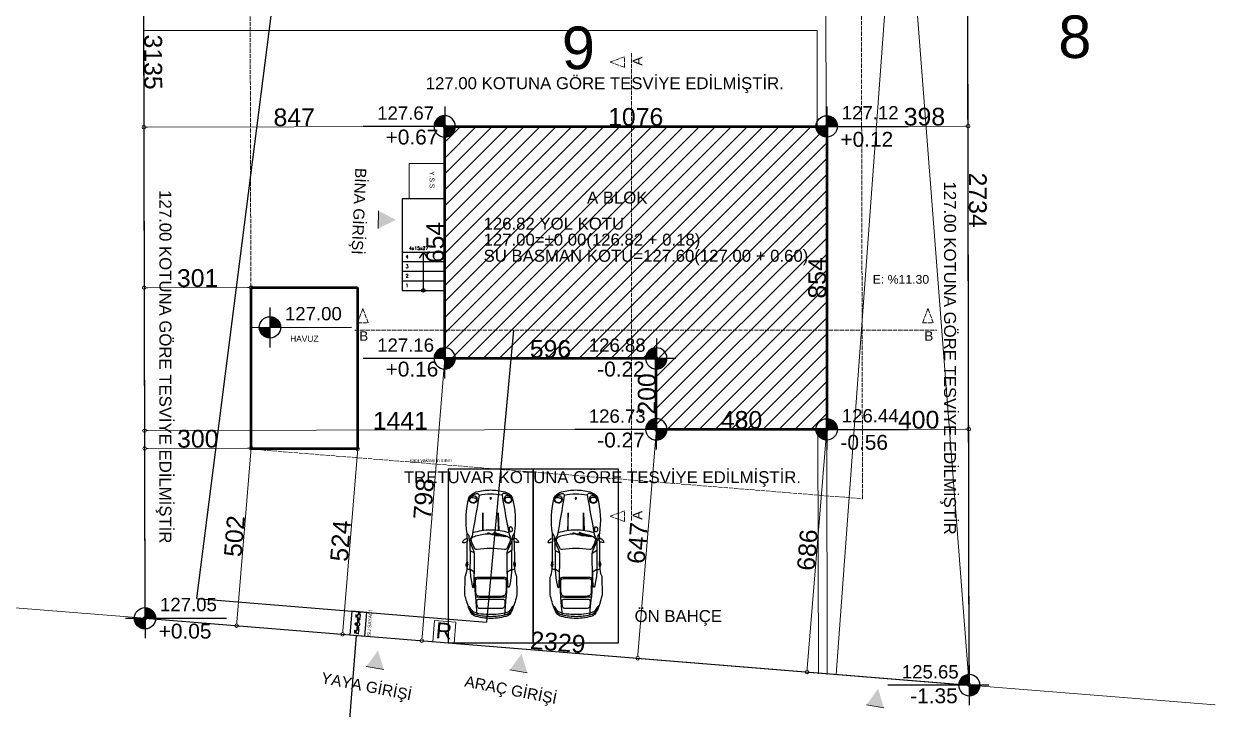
# Model space of a CAD drawing. Header units: millimetres. Extents: x 14753 to 45183, y 5640 to 19518.
# Drawn here: x 16480 to 17319, y 11125 to 11608 of the extents above; entities that cross this region are included whole.
import ezdxf

# ---------------------------------------------------------------- set-up
doc = ezdxf.new("R2010")
doc.units = ezdxf.units.MM
doc.linetypes.add('ACAD_ISO02W100', pattern=[15, 12, -3])
for name, color, linetype in [('A_50_DİM', 2, 'Continuous'), ('A_TXT_25_F', 160, 'Continuous'), ('Dış Ölçü', 3, 'Continuous'), ('KADAS', 1, 'Continuous'), ('merdivenn', 20, 'Continuous'), ('Standart', 7, 'Continuous'), ('tefriş', 140, 'Continuous'), ('YAzı', 7, 'Continuous')]:
    doc.layers.add(name, color=color, linetype=linetype)
for name, color, linetype, lineweight in [('DETAY', 171, 'Continuous', 0), ('Duvar', 1, 'Continuous', 50), ('İMARSINIRI', 7, 'Continuous', 0), ('k duvar', 255, 'Continuous', 50), ('k ic olcu', 254, 'Continuous', 18), ('k kot', 31, 'Continuous', 20), ('k merdiven', 41, 'Continuous', 25), ('k tarama', 252, 'Continuous', 9), ('k yazi', 253, 'Continuous', 15), ('kesiklii çizgi', 244, 'ACAD_ISO02W100', 5), ('NKOT', 1, 'Continuous', 0), ('PARSEL_NO', 1, 'Continuous', 0), ('PARSELNOKTA', 30, 'Continuous', 0), ('SEMBOL', 1, 'Continuous', 0), ('TEF.', 252, 'Continuous', 9), ('YAZI_PARSEL_NO', 13, 'Continuous', 0)]:
    doc.layers.add(name, color=color, linetype=linetype, lineweight=lineweight)
doc.styles.add('OLCU', font='romans.shx')
doc.styles.get("Standard").update_dxf_attribs({"font": 'arial.ttf'})
doc.styles.add('TXT', font='arial.ttf')
doc.dimstyles.new('Copy of VAZİYET', dxfattribs={"dimtxt": 50, "dimasz": 10, "dimexe": 1.25, "dimexo": 0.625, "dimgap": 1, "dimtad": 1, "dimdec": 0, "dimtxsty": 'TXT', "dimblk": 'DOTBLANK', "dimcen": 10, "dimadec": 0, "dimazin": 0, "dimtfac": 1, "dimtdec": 0, "dimtmove": 0, "dimatfit": 3, "dimldrblk": 'DOTBLANK', "dimfxl": 1, "dimarcsym": 0})

# ---------------------------------------------------------------- blocks, each defined once
blk = doc.blocks.new('KESİT')
at = {"layer": 'kesiklii çizgi', "color": 3}
for p, q in [((381040, 4552600), (381000, 4552585)), ((381060, 4552610), (381060, 4551290)), ((381000, 4552585), (381040, 4552570)), ((380303.5, 4551890), (380288.5, 4551850)), ((380318.5, 4551850), (380303.5, 4551890)), ((381895, 4551890), (381880, 4551850)), ((381910, 4551850), (381895, 4551890)), ((380281.1, 4551829.5), (381920, 4551829.5)), ((381040, 4551320), (381000, 4551305)), ((381000, 4551305), (381040, 4551290))]:
    blk.add_line(p, q, dxfattribs=at)
for points in [[(381040, 4552570), (381040, 4552600)], [(380288.5, 4551850), (380318.5, 4551850)], [(381880, 4551850), (381910, 4551850)], [(381040, 4551290), (381040, 4551320)]]:
    blk.add_lwpolyline(points, dxfattribs=at)
for p in [(381090.5, 4552575), (381090.5, 4551295)]:
    blk.add_text('A', height=27, rotation=90, dxfattribs=at).set_placement(p)
for p in [(380293.5, 4551799.5), (381885, 4551799.5)]:
    blk.add_text('B', height=27, dxfattribs=at).set_placement(p)
blk = doc.blocks.new('GHFJ')
at = {"layer": 'KADAS', "ltscale": 50}
h = blk.add_hatch(color=6, dxfattribs=at)
h.dxf.hatch_style = 1
h.paths.add_polyline_path([(253583.5, 29982), (253613.5, 29982, 0.414936), (253583.5, 30012.1)])
h = blk.add_hatch(color=6, dxfattribs=at)
h.dxf.hatch_style = 1
h.paths.add_polyline_path([(253553.5, 29982.1, 0.414001), (253583.5, 29952.1), (253583.5, 29982)])
at = {"layer": 'KADAS', "color": 6, "ltscale": 50}
for p, q in [((253583.5, 30038.4), (253583.5, 29925.8)), ((253528.5, 29982.1), (253813, 29981.8))]:
    blk.add_line(p, q, dxfattribs=at)
blk.add_circle((253583.5, 29982.1), 30, dxfattribs=at)
blk = doc.blocks.new('_DOTBLANK')
at = {"color": 0, "linetype": 'ByBlock'}
blk.add_line((-0.5, 0), (-1, 0), dxfattribs=at)
blk.add_circle((0, 0), 0.5, dxfattribs=at)
blk = doc.blocks.new('*D786')
at = {"layer": 'Defpoints', "color": 0, "transparency": 16777216}
for p in [(5666.5, 15043.2), (5673.8, 11908.2), (5673.8, 11908.2)]:
    blk.add_point(p, dxfattribs=at)
at = {"layer": 'k ic olcu', "color": 0, "lineweight": -2, "transparency": 16777216}
for p, q in [((5665.8, 15043.2), (5665.2, 15043.2)), ((5666.5, 15033.2), (5673.8, 11918.2)), ((5673.2, 11908.2), (5672.5, 11908.2))]:
    blk.add_line(p, q, dxfattribs=at)
at = {"layer": 'k ic olcu', "color": 0, "lineweight": -2, "transparency": 16777216, "xscale": 10, "yscale": 10, "zscale": 10}
for p, rotation in [((5666.5, 15043.2), 90.13376459723236), ((5673.8, 11908.2), 270.1337645972324)]:
    blk.add_blockref('_DOTBLANK', p, dxfattribs=dict(at, rotation=rotation))
at = {"layer": 'k ic olcu', "color": 0, "transparency": 16777216, "insert": (5696.7, 13475.8), "char_height": 50, "attachment_point": 5, "rotation": 270.1338, "style": 'TXT'}
blk.add_mtext('3135', dxfattribs=at)
blk = doc.blocks.new('*D787')
at = {"layer": 'Defpoints', "color": 0, "transparency": 16777216}
for p in [(7989.6, 14453.5), (7995.4, 11719.6), (7995.4, 11719.6)]:
    blk.add_point(p, dxfattribs=at)
at = {"layer": 'k ic olcu', "color": 0, "lineweight": -2, "transparency": 16777216}
for p, q in [((7989.6, 14443.5), (7995.4, 11729.6)), ((7990.2, 14453.5), (7990.9, 14453.5)), ((7996, 11719.6), (7996.7, 11719.6))]:
    blk.add_line(p, q, dxfattribs=at)
at = {"layer": 'k ic olcu', "color": 0, "lineweight": -2, "transparency": 16777216, "xscale": 10, "yscale": 10, "zscale": 10}
for p, rotation in [((7989.6, 14453.5), 90.12163422058865), ((7995.4, 11719.6), 270.1216342205886)]:
    blk.add_blockref('_DOTBLANK', p, dxfattribs=dict(at, rotation=rotation))
at = {"layer": 'k ic olcu', "color": 0, "transparency": 16777216, "insert": (8019.1, 13086.6), "char_height": 50, "attachment_point": 5, "rotation": 270.1216, "style": 'TXT'}
blk.add_mtext('2734', dxfattribs=at)
blk = doc.blocks.new('*D789')
at = {"layer": 'Defpoints', "color": 0, "transparency": 16777216}
for p in [(5673.8, 11908.2), (5673.8, 11908.2), (7995.4, 11719.6)]:
    blk.add_point(p, dxfattribs=at)
at = {"layer": 'k ic olcu', "color": 0, "lineweight": -2, "transparency": 16777216}
for p, q in [((5673.8, 11908.8), (5673.9, 11909.4)), ((7985.4, 11720.4), (5683.8, 11907.4)), ((7995.5, 11720.2), (7995.5, 11720.8))]:
    blk.add_line(p, q, dxfattribs=at)
at = {"layer": 'k ic olcu', "color": 0, "lineweight": -2, "transparency": 16777216, "xscale": 10, "yscale": 10, "zscale": 10}
for p, rotation in [((5673.8, 11908.2), 175.3560033743038), ((7995.4, 11719.6), 355.3560033743038)]:
    blk.add_blockref('_DOTBLANK', p, dxfattribs=dict(at, rotation=rotation))
at = {"layer": 'k ic olcu', "color": 0, "transparency": 16777216, "insert": (6836.7, 11840.4), "char_height": 50, "attachment_point": 5, "rotation": 355.356, "style": 'TXT'}
blk.add_mtext('2329', dxfattribs=at)
blk = doc.blocks.new('*D757')
at = {"layer": 'Defpoints', "color": 0, "transparency": 16777216}
for p in [(6517.9, 13294.4), (6517.9, 12640.4), (6517.9, 12640.4)]:
    blk.add_point(p, dxfattribs=at)
at = {"layer": 'k ic olcu', "color": 0, "lineweight": -2, "transparency": 16777216}
for p, q in [((6518.5, 13294.4), (6519.1, 13294.4)), ((6517.9, 13284.4), (6517.9, 12650.4)), ((6518.5, 12640.4), (6519.1, 12640.4))]:
    blk.add_line(p, q, dxfattribs=at)
at = {"layer": 'k ic olcu', "color": 0, "lineweight": -2, "transparency": 16777216, "xscale": 10, "yscale": 10, "zscale": 10}
for p, rotation in [((6517.9, 13294.4), 90), ((6517.9, 12640.4), 270)]:
    blk.add_blockref('_DOTBLANK', p, dxfattribs=dict(at, rotation=rotation))
at = {"layer": 'k ic olcu', "color": 0, "transparency": 16777216, "insert": (6491.3, 12967.4), "char_height": 50, "attachment_point": 5, "rotation": 90, "style": 'TXT'}
blk.add_mtext('654', dxfattribs=at)
blk = doc.blocks.new('*D758')
at = {"layer": 'Defpoints', "color": 0, "transparency": 16777216}
for p in [(6517.9, 13294.4), (7593.9, 13294.4), (7593.9, 13294.4)]:
    blk.add_point(p, dxfattribs=at)
at = {"layer": 'k ic olcu', "color": 0, "lineweight": -2, "transparency": 16777216}
for p, q in [((6517.9, 13295), (6517.9, 13295.6)), ((6527.9, 13294.4), (7583.9, 13294.4)), ((7593.9, 13295), (7593.9, 13295.6))]:
    blk.add_line(p, q, dxfattribs=at)
at = {"layer": 'k ic olcu', "color": 0, "lineweight": -2, "transparency": 16777216, "xscale": 10, "yscale": 10, "zscale": 10, "rotation": 180}
blk.add_blockref('_DOTBLANK', (6517.9, 13294.4), dxfattribs=at)
at = {"layer": 'k ic olcu', "color": 0, "lineweight": -2, "transparency": 16777216, "xscale": 10, "yscale": 10, "zscale": 10}
blk.add_blockref('_DOTBLANK', (7593.9, 13294.4), dxfattribs=at)
at = {"layer": 'k ic olcu', "color": 0, "transparency": 16777216, "insert": (7055.9, 13320.9), "char_height": 50, "attachment_point": 5, "style": 'TXT'}
blk.add_mtext('1076', dxfattribs=at)
blk = doc.blocks.new('*D759')
at = {"layer": 'Defpoints', "color": 0, "transparency": 16777216}
for p in [(7593.9, 13294.4), (7593.9, 12440.4), (7593.9, 12440.4)]:
    blk.add_point(p, dxfattribs=at)
at = {"layer": 'k ic olcu', "color": 0, "lineweight": -2, "transparency": 16777216}
for p, q in [((7594.5, 13294.4), (7595.1, 13294.4)), ((7593.9, 13284.4), (7593.9, 12450.4)), ((7594.5, 12440.4), (7595.1, 12440.4))]:
    blk.add_line(p, q, dxfattribs=at)
at = {"layer": 'k ic olcu', "color": 0, "lineweight": -2, "transparency": 16777216, "xscale": 10, "yscale": 10, "zscale": 10}
for p, rotation in [((7593.9, 13294.4), 90), ((7593.9, 12440.4), 270)]:
    blk.add_blockref('_DOTBLANK', p, dxfattribs=dict(at, rotation=rotation))
at = {"layer": 'k ic olcu', "color": 0, "transparency": 16777216, "insert": (7567.3, 12867.4), "char_height": 50, "attachment_point": 5, "rotation": 90, "style": 'TXT'}
blk.add_mtext('854', dxfattribs=at)
blk = doc.blocks.new('*D760')
at = {"layer": 'Defpoints', "color": 0, "transparency": 16777216}
for p in [(7113.9, 12440.4), (7113.9, 12440.4), (7593.9, 12440.4)]:
    blk.add_point(p, dxfattribs=at)
at = {"layer": 'k ic olcu', "color": 0, "lineweight": -2, "transparency": 16777216}
for p, q in [((7113.9, 12441), (7113.9, 12441.6)), ((7583.9, 12440.4), (7123.9, 12440.4)), ((7593.9, 12441), (7593.9, 12441.6))]:
    blk.add_line(p, q, dxfattribs=at)
at = {"layer": 'k ic olcu', "color": 0, "lineweight": -2, "transparency": 16777216, "xscale": 10, "yscale": 10, "zscale": 10, "rotation": 180}
blk.add_blockref('_DOTBLANK', (7113.9, 12440.4), dxfattribs=at)
at = {"layer": 'k ic olcu', "color": 0, "lineweight": -2, "transparency": 16777216, "xscale": 10, "yscale": 10, "zscale": 10}
blk.add_blockref('_DOTBLANK', (7593.9, 12440.4), dxfattribs=at)
at = {"layer": 'k ic olcu', "color": 0, "transparency": 16777216, "insert": (7353.9, 12466.9), "char_height": 50, "attachment_point": 5, "style": 'TXT'}
blk.add_mtext('480', dxfattribs=at)
blk = doc.blocks.new('*D761')
at = {"layer": 'Defpoints', "color": 0, "transparency": 16777216}
for p in [(7113.9, 12640.4), (7113.9, 12440.4), (7113.9, 12440.4)]:
    blk.add_point(p, dxfattribs=at)
at = {"layer": 'k ic olcu', "color": 0, "lineweight": -2, "transparency": 16777216}
for p, q in [((7113.9, 12630.4), (7113.9, 12450.4)), ((7114.5, 12640.4), (7115.1, 12640.4)), ((7114.5, 12440.4), (7115.1, 12440.4))]:
    blk.add_line(p, q, dxfattribs=at)
at = {"layer": 'k ic olcu', "color": 0, "lineweight": -2, "transparency": 16777216, "xscale": 10, "yscale": 10, "zscale": 10}
for p, rotation in [((7113.9, 12640.4), 90), ((7113.9, 12440.4), 270)]:
    blk.add_blockref('_DOTBLANK', p, dxfattribs=dict(at, rotation=rotation))
at = {"layer": 'k ic olcu', "color": 0, "transparency": 16777216, "insert": (7087.3, 12540.4), "char_height": 50, "attachment_point": 5, "rotation": 90, "style": 'TXT'}
blk.add_mtext('200', dxfattribs=at)
blk = doc.blocks.new('*D762')
at = {"layer": 'Defpoints', "color": 0, "transparency": 16777216}
for p in [(6517.9, 12640.4), (6517.9, 12640.4), (7113.9, 12640.4)]:
    blk.add_point(p, dxfattribs=at)
at = {"layer": 'k ic olcu', "color": 0, "lineweight": -2, "transparency": 16777216}
for p, q in [((6517.9, 12641), (6517.9, 12641.6)), ((7103.9, 12640.4), (6527.9, 12640.4)), ((7113.9, 12641), (7113.9, 12641.6))]:
    blk.add_line(p, q, dxfattribs=at)
at = {"layer": 'k ic olcu', "color": 0, "lineweight": -2, "transparency": 16777216, "xscale": 10, "yscale": 10, "zscale": 10, "rotation": 180}
blk.add_blockref('_DOTBLANK', (6517.9, 12640.4), dxfattribs=at)
at = {"layer": 'k ic olcu', "color": 0, "lineweight": -2, "transparency": 16777216, "xscale": 10, "yscale": 10, "zscale": 10}
blk.add_blockref('_DOTBLANK', (7113.9, 12640.4), dxfattribs=at)
at = {"layer": 'k ic olcu', "color": 0, "transparency": 16777216, "insert": (6815.9, 12666.9), "char_height": 50, "attachment_point": 5, "style": 'TXT'}
blk.add_mtext('596', dxfattribs=at)
blk = doc.blocks.new('*D774')
at = {"layer": 'Defpoints', "color": 0, "transparency": 16777216}
for p in [(5670.6, 13292.4), (5670.6, 13292.4), (6517.9, 13294.4)]:
    blk.add_point(p, dxfattribs=at)
at = {"layer": 'k ic olcu', "color": 0, "lineweight": -2, "transparency": 16777216}
for p, q in [((5670.6, 13293), (5670.6, 13293.6)), ((6507.9, 13294.3), (5680.6, 13292.4)), ((6517.9, 13295), (6517.9, 13295.6))]:
    blk.add_line(p, q, dxfattribs=at)
at = {"layer": 'k ic olcu', "color": 0, "lineweight": -2, "transparency": 16777216, "xscale": 10, "yscale": 10, "zscale": 10}
for p, rotation in [((5670.6, 13292.4), 180.1337645970631), ((6517.9, 13294.4), 0.1337645970631751)]:
    blk.add_blockref('_DOTBLANK', p, dxfattribs=dict(at, rotation=rotation))
at = {"layer": 'k ic olcu', "color": 0, "transparency": 16777216, "insert": (6094.1, 13319.9), "char_height": 50, "attachment_point": 5, "rotation": 0.1338, "style": 'TXT'}
blk.add_mtext('847', dxfattribs=at)
blk = doc.blocks.new('*D790')
at = {"layer": 'Defpoints', "color": 0, "transparency": 16777216}
for p in [(7593.9, 12440.4), (7993.9, 12441.2), (7993.9, 12441.2)]:
    blk.add_point(p, dxfattribs=at)
at = {"layer": 'k ic olcu', "color": 0, "lineweight": -2, "transparency": 16777216}
for p, q in [((7593.9, 12441), (7593.9, 12441.6)), ((7603.9, 12440.4), (7983.9, 12441.2)), ((7993.9, 12441.8), (7993.9, 12442.5))]:
    blk.add_line(p, q, dxfattribs=at)
at = {"layer": 'k ic olcu', "color": 0, "lineweight": -2, "transparency": 16777216, "xscale": 10, "yscale": 10, "zscale": 10}
for p, rotation in [((7593.9, 12440.4), 180.1216342205688), ((7993.9, 12441.2), 0.1216342205687478)]:
    blk.add_blockref('_DOTBLANK', p, dxfattribs=dict(at, rotation=rotation))
at = {"layer": 'k ic olcu', "color": 0, "transparency": 16777216, "insert": (7852.7, 12467.4), "char_height": 50, "attachment_point": 5, "rotation": 0.1216, "style": 'TXT'}
blk.add_mtext('400', dxfattribs=at)
blk = doc.blocks.new('*D775')
at = {"layer": 'Defpoints', "color": 0, "transparency": 16777216}
for p in [(5672.6, 12437), (5672.6, 12437), (7113.9, 12440.4)]:
    blk.add_point(p, dxfattribs=at)
at = {"layer": 'k ic olcu', "color": 0, "lineweight": -2, "transparency": 16777216}
for p, q in [((5672.5, 12437.6), (5672.5, 12438.3)), ((7103.9, 12440.3), (5682.6, 12437)), ((7113.9, 12441), (7113.9, 12441.6))]:
    blk.add_line(p, q, dxfattribs=at)
at = {"layer": 'k ic olcu', "color": 0, "lineweight": -2, "transparency": 16777216, "xscale": 10, "yscale": 10, "zscale": 10}
for p, rotation in [((5672.6, 12437), 180.1337646256466), ((7113.9, 12440.4), 0.1337646256466307)]:
    blk.add_blockref('_DOTBLANK', p, dxfattribs=dict(at, rotation=rotation))
at = {"layer": 'k ic olcu', "color": 0, "transparency": 16777216, "insert": (6393.1, 12464.8), "char_height": 50, "attachment_point": 5, "rotation": 0.1338, "style": 'TXT'}
blk.add_mtext('1441', dxfattribs=at)
blk = doc.blocks.new('*D776')
at = {"layer": 'Defpoints', "color": 0, "transparency": 16777216}
for p in [(7593.9, 13294.4), (7992.1, 13295.2), (7992.1, 13295.2)]:
    blk.add_point(p, dxfattribs=at)
at = {"layer": 'k ic olcu', "color": 0, "lineweight": -2, "transparency": 16777216}
for p, q in [((7593.9, 13293.7), (7593.9, 13293.1)), ((7603.9, 13294.4), (7982.1, 13295.2)), ((7992.1, 13294.6), (7992.1, 13294))]:
    blk.add_line(p, q, dxfattribs=at)
at = {"layer": 'k ic olcu', "color": 0, "lineweight": -2, "transparency": 16777216, "xscale": 10, "yscale": 10, "zscale": 10}
for p, rotation in [((7593.9, 13294.4), 180.1216342206758), ((7992.1, 13295.2), 0.1216342206758562)]:
    blk.add_blockref('_DOTBLANK', p, dxfattribs=dict(at, rotation=rotation))
at = {"layer": 'k ic olcu', "color": 0, "transparency": 16777216, "insert": (7869.1, 13321.5), "char_height": 50, "attachment_point": 5, "rotation": 0.1216, "style": 'TXT'}
blk.add_mtext('398', dxfattribs=at)
blk = doc.blocks.new('*D777')
at = {"layer": 'Defpoints', "color": 0, "transparency": 16777216}
for p in [(7593.9, 12440.3), (7538.4, 11756.7), (7538.4, 11756.7)]:
    blk.add_point(p, dxfattribs=at)
at = {"layer": 'k ic olcu', "color": 0, "lineweight": -2, "transparency": 16777216}
for p, q in [((7593.1, 12430.4), (7539.2, 11766.7)), ((7593.3, 12440.4), (7592.6, 12440.4)), ((7537.7, 11756.8), (7537.1, 11756.8))]:
    blk.add_line(p, q, dxfattribs=at)
at = {"layer": 'k ic olcu', "color": 0, "lineweight": -2, "transparency": 16777216, "xscale": 10, "yscale": 10, "zscale": 10}
for p, rotation in [((7593.9, 12440.3), 85.35600337430631), ((7538.4, 11756.7), 265.3560033743063)]:
    blk.add_blockref('_DOTBLANK', p, dxfattribs=dict(at, rotation=rotation))
at = {"layer": 'k ic olcu', "color": 0, "transparency": 16777216, "insert": (7539.7, 12100.7), "char_height": 50, "attachment_point": 5, "rotation": 85.356, "style": 'TXT'}
blk.add_mtext('686', dxfattribs=at)
blk = doc.blocks.new('*D784')
at = {"layer": 'Defpoints', "color": 0, "transparency": 16777216}
for p in [(7113.9, 12440.3), (7061.5, 11795.5), (7061.5, 11795.5)]:
    blk.add_point(p, dxfattribs=at)
at = {"layer": 'k ic olcu', "color": 0, "lineweight": -2, "transparency": 16777216}
for p, q in [((7113.1, 12430.4), (7062.3, 11805.4)), ((7113.3, 12440.4), (7112.6, 12440.4)), ((7060.9, 11795.5), (7060.3, 11795.6))]:
    blk.add_line(p, q, dxfattribs=at)
at = {"layer": 'k ic olcu', "color": 0, "lineweight": -2, "transparency": 16777216, "xscale": 10, "yscale": 10, "zscale": 10}
for p, rotation in [((7113.9, 12440.3), 85.35600880691268), ((7061.5, 11795.5), 265.3560088069127)]:
    blk.add_blockref('_DOTBLANK', p, dxfattribs=dict(at, rotation=rotation))
at = {"layer": 'k ic olcu', "color": 0, "transparency": 16777216, "insert": (7061.2, 12120), "char_height": 50, "attachment_point": 5, "rotation": 85.356, "style": 'TXT'}
blk.add_mtext('647', dxfattribs=at)
blk = doc.blocks.new('*D778')
at = {"layer": 'Defpoints', "color": 0, "transparency": 16777216}
for p in [(6517.9, 12640.4), (6453.3, 11844.9), (6453.3, 11844.9)]:
    blk.add_point(p, dxfattribs=at)
at = {"layer": 'k ic olcu', "color": 0, "lineweight": -2, "transparency": 16777216}
for p, q in [((6517.1, 12630.4), (6454.1, 11854.8)), ((6517.2, 12640.4), (6516.6, 12640.5)), ((6452.6, 11844.9), (6452, 11845))]:
    blk.add_line(p, q, dxfattribs=at)
at = {"layer": 'k ic olcu', "color": 0, "lineweight": -2, "transparency": 16777216, "xscale": 10, "yscale": 10, "zscale": 10}
for p, rotation in [((6517.9, 12640.4), 85.35600337430493), ((6453.3, 11844.9), 265.3560033743049)]:
    blk.add_blockref('_DOTBLANK', p, dxfattribs=dict(at, rotation=rotation))
at = {"layer": 'k ic olcu', "color": 0, "transparency": 16777216, "insert": (6459.1, 12244.8), "char_height": 50, "attachment_point": 5, "rotation": 85.356, "style": 'TXT'}
blk.add_mtext('798', dxfattribs=at)
blk = doc.blocks.new('*D785')
at = {"layer": 'Defpoints', "color": 0, "transparency": 16777216}
for p in [(5972.7, 12387.6), (5932, 11887.2), (5932, 11887.2)]:
    blk.add_point(p, dxfattribs=at)
at = {"layer": 'k ic olcu', "color": 0, "lineweight": -2, "transparency": 16777216}
for p, q in [((5972, 12387.6), (5971.4, 12387.7)), ((5971.9, 12377.6), (5932.8, 11897.2)), ((5931.4, 11887.3), (5930.8, 11887.3))]:
    blk.add_line(p, q, dxfattribs=at)
at = {"layer": 'k ic olcu', "color": 0, "lineweight": -2, "transparency": 16777216, "xscale": 10, "yscale": 10, "zscale": 10}
for p, rotation in [((5972.7, 12387.6), 85.35600880690548), ((5932, 11887.2), 265.3560088069055)]:
    blk.add_blockref('_DOTBLANK', p, dxfattribs=dict(at, rotation=rotation))
at = {"layer": 'k ic olcu', "color": 0, "transparency": 16777216, "insert": (5925.9, 12139.5), "char_height": 50, "attachment_point": 5, "rotation": 85.356, "style": 'TXT'}
blk.add_mtext('502', dxfattribs=at)
blk = doc.blocks.new('*D779')
at = {"layer": 'Defpoints', "color": 0, "transparency": 16777216}
for p in [(5672.7, 12386.9), (5672.7, 12386.9), (5972.7, 12387.6)]:
    blk.add_point(p, dxfattribs=at)
at = {"layer": 'k ic olcu', "color": 0, "lineweight": -2, "transparency": 16777216}
for p, q in [((5672.7, 12386.2), (5672.7, 12385.6)), ((5962.7, 12387.5), (5682.7, 12386.9)), ((5972.7, 12386.9), (5972.7, 12386.3))]:
    blk.add_line(p, q, dxfattribs=at)
at = {"layer": 'k ic olcu', "color": 0, "lineweight": -2, "transparency": 16777216, "xscale": 10, "yscale": 10, "zscale": 10}
for p, rotation in [((5672.7, 12386.9), 180.1337645972687), ((5972.7, 12387.6), 0.1337645972686108)]:
    blk.add_blockref('_DOTBLANK', p, dxfattribs=dict(at, rotation=rotation))
at = {"layer": 'k ic olcu', "color": 0, "transparency": 16777216, "insert": (5822.6, 12413.8), "char_height": 50, "attachment_point": 5, "rotation": 0.1338, "style": 'TXT'}
blk.add_mtext('300', dxfattribs=at)
blk = doc.blocks.new('*D781')
at = {"layer": 'Defpoints', "color": 0, "transparency": 16777216}
for p in [(6272.7, 12385.5), (6230.2, 11863), (6230.2, 11863)]:
    blk.add_point(p, dxfattribs=at)
at = {"layer": 'k ic olcu', "color": 0, "lineweight": -2, "transparency": 16777216}
for p, q in [((6272.1, 12385.6), (6271.4, 12385.6)), ((6271.9, 12375.6), (6231, 11873)), ((6229.6, 11863), (6229, 11863.1))]:
    blk.add_line(p, q, dxfattribs=at)
at = {"layer": 'k ic olcu', "color": 0, "lineweight": -2, "transparency": 16777216, "xscale": 10, "yscale": 10, "zscale": 10}
for p, rotation in [((6272.7, 12385.5), 85.3560088068894), ((6230.2, 11863), 265.3560088068895)]:
    blk.add_blockref('_DOTBLANK', p, dxfattribs=dict(at, rotation=rotation))
at = {"layer": 'k ic olcu', "color": 0, "transparency": 16777216, "insert": (6225, 12126.4), "char_height": 50, "attachment_point": 5, "rotation": 85.356, "style": 'TXT'}
blk.add_mtext('524', dxfattribs=at)
blk = doc.blocks.new('VAZAR')
at = {"layer": 'tefriş'}
for points in [[(0, -151.5, 0.073985), (61.5, -142, 0.153936), (79.3, -117.2, 0.035069), (95.5, -63.7), (94.5, -0.2, 0.080758), (93, 5.6, -0.111291), (86.9, 37.3, 0.222022), (89.8, 42.4, 0.155977), (86.4, 57.3), (86.4, 130.2, 0.115278), (99.5, 126.2, 0.541385), (102.1, 129.6, 0.273922), (86.4, 142.6, -0.044974), (85.9, 160, 0.105774), (79.2, 291.9, 0.212201), (52.4, 312.8, 0.055723), (0, 320, 0.055723), (-52.4, 312.8, 0.212201), (-79.2, 291.9, 0.105774), (-85.9, 160, -0.044974), (-86.4, 142.6, 0.273922), (-102.1, 129.6, 0.541385), (-99.5, 126.2, 0.115278), (-86.4, 130.2), (-86.4, 57.3, 0.155977), (-89.8, 42.4, 0.222022), (-86.9, 37.3, -0.111291), (-93, 5.6, 0.080758), (-94.5, -0.2), (-95.5, -63.7, 0.035069), (-79.3, -117.2, 0.153936), (-61.5, -142, 0.073985)], [(-55.7, 274.2, -0.318262), (-74.3, 275, -0.336631), (-78, 288.9, -0.107863), (-69, 296.6, -0.176217), (-57.7, 298.2, -0.204198), (-52.5, 294.7, -0.234058), (-51, 280, -0.162353)], [(-54.9, 277.2, -0.163341), (-64.1, 273.4, -0.213722), (-73.4, 276.8, -0.243766), (-76.6, 286.4, -0.291481), (-72.1, 291.4, -0.158425), (-57.1, 290.8, -0.556548)], [(55.7, 274.2, 0.318262), (74.3, 275, 0.336631), (78, 288.9, 0.107863), (69, 296.6, 0.176217), (57.7, 298.2, 0.204198), (52.5, 294.7, 0.234058), (51, 280, 0.162353)], [(54.9, 277.2, 0.163341), (64.1, 273.4, 0.213722), (73.4, 276.8, 0.243766), (76.6, 286.4, 0.291481), (72.1, 291.4, 0.158425), (57.1, 290.8, 0.556548)], [(-74.3, 165.6, 0.383263), (-71.2, 166.7, 0.054412), (-69.2, 173.4, 0.109062), (-69.4, 181.1, 0.400423), (-74.8, 184.6, 0.320332), (-79.1, 178.3, 0.05979), (-78.7, 170.1, 0.197788)], [(-12.3, 161.8, -0.043566), (-57.8, 149.2, -0.084927), (-50.5, 152.3, 0.037508), (-13.7, 163.6, -1.353737)], [(-53.4, 149.1, 0.066931), (9.5, 159.3, 1.115799), (8.2, 162.3, -0.036962), (-34.3, 152.8, 0.02456)], [(0, 0), (-50.2, 0, 0.388823), (-56, -4.7), (-55.6, -52, 0.078172), (-53.2, -63.7, 0.196108), (-49.2, -68, 0.096829), (-30.4, -71.1), (0, -71.1), (30.4, -71.1, 0.096829), (49.2, -68, 0.196108), (53.2, -63.7, 0.078172), (55.6, -52), (56, -4.7, 0.388823), (50.2, 0)], [(0, -81), (-45.6, -81, 0.407574), (-51.4, -87.6), (-51.3, -96.4, 0.03281), (-49.7, -107, 0.311096), (-40.7, -115.4), (0, -115.4), (40.7, -115.4, 0.311096), (49.7, -107, 0.03281), (51.3, -96.4), (51.4, -87.6, 0.407574), (45.6, -81)]]:
    blk.add_lwpolyline(points, format="xyb", close=True, dxfattribs=at)
for points in [[(-79.2, 291.9, -0.101535), (-51.2, 307.1, -0.52292), (-42.3, 300.1, -0.007101), (-68.6, 150.9, 0.204495), (-76.9, 131.4), (-76.1, 67.2), (-76.4, 28.4, 0.038718), (-70.4, -22.9, 0.010841), (-67.6, -35.6, 0.648), (-63.4, -36.4, 0.015753), (-60.9, 5.9, 0.014486), (-59.8, 87.7, 0.071916), (-62.9, 99.3), (-76.9, 131.4)], [(79.2, 291.9, 0.101535), (51.2, 307.1, 0.52292), (42.3, 300.1, 0.007101), (68.6, 150.9, -0.204495), (76.9, 131.4), (76.1, 67.2), (76.4, 28.4, -0.038718), (70.4, -22.9, -0.010841), (67.6, -35.6, -0.648), (63.4, -36.4, -0.015753), (60.9, 5.9, -0.014486), (59.8, 87.7, -0.071916), (62.9, 99.3), (76.9, 131.4)], [(-42.3, 300.1, -0.051873), (0, 304.9, -0.051873), (42.3, 300.1)], [(-85.9, 160, -0.242846), (-80.4, 148.9, 0.066443), (-78.6, 134.2, -0.284222), (-76.9, 131.4, -0.284222)], [(-33.9, 156.6, 0.031083), (-55.6, 151.6, 0.14503), (-70.8, 141.6, 0.190771), (-67.9, 124.8), (-59.7, 106.7, 0.400838), (-50.6, 101.6, -0.031829), (0, 105.1, -0.031829), (50.6, 101.6, 0.400838), (59.7, 106.7), (67.9, 124.8, 0.190771), (70.8, 141.6, 0.14503), (55.6, 151.6, 0.06672), (8.6, 159.1)], [(-66.4, 162.5, -0.070312), (0, 172.9, -0.070312), (66.4, 162.5)], [(-3, 159.1, 0.027717), (-22.8, 158.2, 0.14503)], [(85.9, 160, 0.242846), (80.4, 148.9, -0.066443), (78.6, 134.2, 0.284222), (76.9, 131.4, 0.284222)], [(-76.4, 28.4, -0.192613), (-87, 30.2, -0.192613)], [(-60.5, 19.4), (-59.6, -17.7), (-57.6, -48), (-55.9, -73.4, 0.016855), (0, -74.9, 0.016855), (55.9, -73.4), (57.6, -48), (59.6, -17.7), (60.5, 19.4)], [(76.4, 28.4, 0.192613), (87, 30.2, 0.192613)], [(-56, -10.7, -0.278411), (-47.9, -6.1), (0, -6.1), (47.9, -6.1, -0.278411), (56, -10.7)], [(-83.4, -106.1, -0.178742), (-75.7, -112.3, 0.128631), (-64.7, -127.1, 0.089194), (-36.7, -135.2, 0.036776), (0, -137.6, 0.036776), (36.7, -135.2, 0.089194), (64.7, -127.1, 0.128631), (75.7, -112.3, -0.178742), (83.4, -106.1)], [(79.3, -117.2, -0.211518), (50.4, -138.5, -0.047818), (0, -143.9, -0.047818), (-50.4, -138.5, -0.211518), (-79.3, -117.2, -0.211518)]]:
    blk.add_lwpolyline(points, format="xyb", dxfattribs=at)
for points in [[(-28.1, 170.8), (-28.1, 235.9), (-30.4, 170.5)], [(28.1, 170.8), (28.1, 235.9), (30.4, 170.5)], [(-59.8, 87.7), (-76.5, 98.5)], [(59.8, 87.7), (76.5, 98.5)], [(-60.9, 19), (-76.4, 29.5)], [(60.9, 19), (76.4, 29.5)], [(-50.4, -138.5), (-53.2, -106.9), (-55.9, -73.4)], [(50.4, -138.5), (53.2, -106.9), (55.9, -73.4)]]:
    blk.add_lwpolyline(points, dxfattribs=at)
blk.add_circle((-0.2, 289.5), 2.95, dxfattribs=at)
for centre, radius, start, end in [((-119.1, 136.4), 33.3, 349.298, 10.702), ((119.1, 136.4), 33.3, 169.298, 190.702), ((-80.6, 46.6), 6.88, 139.4755, 216.66), ((-148.5, 48.9), 62.7, 1.9386, 7.6657), ((-91.1, 47), 6.67, 318.0423, 38.0932), ((91.1, 47), 6.67, 141.9068, 221.9577), ((148.5, 48.9), 62.7, 172.3343, 178.0614), ((80.6, 46.6), 6.88, 323.34, 40.5245), ((-148.5, 48.9), 62.7, 349.3013, 354.1004), ((148.5, 48.9), 62.7, 185.8996, 190.6987)]:
    blk.add_arc(centre, radius, start, end, dxfattribs=at)
blk = doc.blocks.new('*D782')
at = {"layer": 'Defpoints', "color": 0, "transparency": 16777216}
for p in [(5671.6, 12839.8), (5671.6, 12839.8), (5972.7, 12840.6)]:
    blk.add_point(p, dxfattribs=at)
at = {"layer": 'k ic olcu', "color": 0, "lineweight": -2, "transparency": 16777216}
for p, q in [((5671.6, 12840.5), (5671.6, 12841.1)), ((5962.7, 12840.5), (5681.6, 12839.9)), ((5972.7, 12841.2), (5972.7, 12841.8))]:
    blk.add_line(p, q, dxfattribs=at)
at = {"layer": 'k ic olcu', "color": 0, "lineweight": -2, "transparency": 16777216, "xscale": 10, "yscale": 10, "zscale": 10}
for p, rotation in [((5671.6, 12839.8), 180.1337645971604), ((5972.7, 12840.6), 0.1337645971603774)]:
    blk.add_blockref('_DOTBLANK', p, dxfattribs=dict(at, rotation=rotation))
at = {"layer": 'k ic olcu', "color": 0, "transparency": 16777216, "insert": (5822.1, 12866.7), "char_height": 50, "attachment_point": 5, "rotation": 0.1338, "style": 'TXT'}
blk.add_mtext('301', dxfattribs=at)
blk = doc.blocks.new('İSKİ VAZİYET')
at = {"layer": 'k ic olcu'}
h = blk.add_hatch(color=0, dxfattribs=at)
h.dxf.hatch_style = 1
h.paths.add_polyline_path([(6380.8, 13030.9), (6331.2, 13056.7), (6330.4, 13006.7)])
h = blk.add_hatch(color=0, dxfattribs=at)
h.dxf.hatch_style = 1
h.paths.add_polyline_path([(6330, 11817.4), (6297.2, 11772.2), (6346.5, 11764)])
h = blk.add_hatch(color=0, dxfattribs=at)
h.dxf.hatch_style = 1
h.paths.add_polyline_path([(6734.2, 11807.7), (6701.3, 11762.5), (6750.6, 11754.3)])
h = blk.add_hatch(color=0, dxfattribs=at)
h.dxf.hatch_style = 1
h.paths.add_polyline_path([(7738.5, 11709.2), (7705.7, 11664), (7755, 11655.8)])
at = {"layer": 'k tarama', "transparency": 33554559}
h = blk.add_hatch(dxfattribs=at)
h.set_pattern_fill('ANSI31', color=256, scale=10)
h.set_pattern_definition([(45, (-353628.72, -4527825.396), (-22.4506403, 22.4506403), [])])
h.paths.add_polyline_path([(5969.2, 14743.9), (5969.2, 14073.9), (5969.2, 13889.9), (6449.2, 13889.9), (6449.2, 14089.9), (7045.2, 14089.9), (7045.2, 14743.9)])
h.paths.add_polyline_path([(7593.9, 13294.4), (7593.9, 12624.4), (7593.9, 12440.4), (7113.9, 12440.4), (7113.9, 12640.4), (6517.9, 12640.4), (6517.9, 13294.4)])
at = {"layer": 'A_50_DİM', "color": 1, "extrusion": (-5.72652e-07, 9.61382e-08, 1)}
for p, q in [((6275.3, 11926.5, 0), (6274.7, 11919.3, 0)), ((6278.7, 11925.1, 0), (6278.2, 11919, 0)), ((6278.8, 11926.3, 0), (6278.3, 11920.1, 0)), ((6271.7, 11883.4, 0), (6271.4, 11879.1, 0)), ((6273.3, 11884.1, 0), (6273.2, 11883.2, 0)), ((6273.3, 11884.1, 0), (6273.2, 11883.2, 0)), ((6273.8, 11908.8, 0), (6273.6, 11906.6, 0)), ((6274.4, 11898.3, 0), (6274.5, 11899.3, 0)), ((6275, 11878.8, 0), (6275.6, 11886.7, 0)), ((6276.3, 11895.8, 0), (6277.1, 11904.7, 0)), ((6277.2, 11906.4, 0), (6277.4, 11908.5, 0)), ((6277.4, 11908.5, 0), (6277.2, 11906.4, 0)), ((6271.3, 11877.4, 0), (6271.1, 11875.3, 0)), ((6271.1, 11875.3, 0), (6271.3, 11877.4, 0)), ((6274.7, 11875, 0), (6274.8, 11877.1, 0)), ((6274.8, 11877.1, 0), (6274.7, 11875, 0)), ((6274.7, 11875, 0), (6274.8, 11877.1, 0))]:
    blk.add_line(p, q, dxfattribs=at)
at = {"layer": 'A_50_DİM', "color": 1, "extrusion": (-5.72652e-07, 9.61382e-08, 1), "elevation": 0}
for points in [[(6267.8, 11918.2), (6267.2, 11911), (6268.2, 11910.9), (6268.7, 11918.1)], [(6271, 11916.4), (6270.6, 11912.2), (6270.2, 11912.3), (6270.5, 11916.4)], [(6270.2, 11879.2), (6270.1, 11877.5), (6276.5, 11877), (6276.6, 11878.7)], [(6272.3, 11905.1), (6272.4, 11906.7), (6278.8, 11906.2), (6278.7, 11904.6)], [(6264.3, 11874.2), (6263.7, 11867), (6264.6, 11866.9), (6265.2, 11874.1)], [(6267.4, 11872.4), (6267.1, 11868.2), (6266.6, 11868.3), (6267, 11872.4)]]:
    blk.add_lwpolyline(points, close=True, dxfattribs=at)
for points in [[(6268.5, 11914.7), (6268.4, 11914.3)], [(6269.6, 11914.2), (6268.4, 11914.3)], [(6269.7, 11914.6), (6268.5, 11914.7)], [(6269.5, 11914.7), (6269.6, 11915.3), (6270.5, 11915.2), (6270.3, 11913.5), (6269.4, 11913.5), (6269.5, 11914.2)], [(6269.6, 11914.2), (6269.7, 11914.6)], [(6273.5, 11919.4), (6273.2, 11916.1), (6271, 11916.2), (6270.9, 11915.1), (6270.6, 11912.4), (6272.9, 11912.2), (6272.6, 11908.9), (6279, 11908.4)], [(6271, 11916.2), (6270.6, 11912.4)], [(6278.2, 11919), (6273.5, 11919.4)], [(6278.2, 11919), (6279.9, 11918.9)], [(6279.9, 11918.9), (6279, 11908.4)], [(6265.2, 11892.3), (6265.1, 11891.9)], [(6267.1, 11891.7), (6265.1, 11891.9)], [(6267.1, 11892.2), (6265.2, 11892.3)], [(6266.7, 11892.2), (6266.9, 11895.3), (6267.8, 11895.2), (6267.3, 11888.6), (6266.4, 11888.7), (6266.6, 11891.8)], [(6267.1, 11891.7), (6267.1, 11892.2)], [(6267.8, 11894.8), (6267.4, 11889.7)], [(6267.8, 11894.4), (6267.4, 11889.4)], [(6267.4, 11889.4), (6269.7, 11889.2)], [(6267.6, 11891.9), (6269.9, 11891.7)], [(6267.8, 11894.4), (6270.1, 11894.2)], [(6270.3, 11896.4), (6269.5, 11886.8)], [(6269.5, 11886.8), (6271.3, 11886.7)], [(6270.3, 11896.4), (6272, 11896.2), (6271.3, 11886.7)], [(6271.3, 11887.1), (6272.8, 11885.7), (6272.7, 11884.3), (6273.3, 11884.1)], [(6271.4, 11879.1), (6271.7, 11883.4)], [(6271.7, 11883.4), (6275.3, 11883.1)], [(6272, 11895.7), (6273.7, 11896.8), (6273.9, 11898.3), (6274.4, 11898.3)], [(6273, 11899.4), (6273.5, 11905)], [(6273.5, 11905), (6273, 11899.4)], [(6276.6, 11899.1), (6273, 11899.4)], [(6273.6, 11906.6), (6273.8, 11908.8)], [(6275.3, 11883.1), (6275, 11878.8)], [(6275.6, 11886.7), (6275.6, 11886.7), (6278.1, 11888.5), (6278.2, 11889.9), (6278.7, 11889.9), (6278.9, 11892.1), (6278.4, 11892.1), (6278.5, 11893.5), (6276.3, 11895.8)], [(6276.6, 11899.1), (6277.1, 11904.7)], [(6276.6, 11899.1), (6276.6, 11899.6)], [(6266.1, 11870.6), (6264.9, 11870.7)], [(6264.9, 11870.7), (6264.9, 11870.3)], [(6266.1, 11870.2), (6264.9, 11870.3)], [(6265.9, 11870.6), (6266, 11871.3), (6266.9, 11871.2), (6266.7, 11869.5), (6265.8, 11869.5), (6265.9, 11870.2)], [(6266.1, 11870.2), (6266.1, 11870.6)], [(6269, 11864.9), (6269.3, 11868.2), (6267.1, 11868.4), (6267.2, 11869.5), (6267.4, 11872.2), (6269.6, 11872.1), (6269.9, 11875.4), (6276.3, 11874.9)], [(6267.4, 11872.2), (6267.1, 11868.4)], [(6273.8, 11864.5), (6269, 11864.9)], [(6271.1, 11875.3), (6271.3, 11877.4)], [(6273.8, 11864.5), (6275.4, 11864.4)], [(6275.4, 11864.4), (6276.3, 11874.9)]]:
    blk.add_lwpolyline(points, dxfattribs=at)
at = {"layer": 'A_TXT_25_F', "color": 2, "extrusion": (-5.72652e-07, 9.61382e-08, 1), "elevation": 0}
blk.add_lwpolyline([(6256.4, 11928.3), (6250.9, 11861.3), (6293.1, 11857.9), (6298.5, 11924.9)], close=True, dxfattribs=at)
at = {"layer": 'DETAY'}
blk.add_lwpolyline([(6484.5, 11842.1), (6544.3, 11837.4), (6549, 11897.2), (6489.2, 11901.9)], close=True, dxfattribs=at)
at = {"layer": 'Duvar'}
blk.add_line((5972.7, 12840.6), (6272.7, 12840.6), dxfattribs=at)
for points in [[(7593.9, 13294.4, 0), (7593.9, 12624.4, 0), (7593.9, 12440.4, 0), (7113.9, 12440.4, 0), (7113.9, 12640.4, 0), (6517.9, 12640.4, 0), (6517.9, 13294.4, 0), (7593.9, 13294.4, 0)], [(6272.7, 12840.5, 0), (6272.7, 12385.5, 0), (5972.7, 12385.6, 0), (5972.7, 12840.6, 0)]]:
    blk.add_polyline3d(points, dxfattribs=at)
at = {"layer": 'Dış Ölçü'}
for p, q in [((5819.5, 11963.8, 0), (6100.9, 14170, 0)), ((6711.8, 12720.4, 0), (6635.5, 11897.5, 0)), ((5819.5, 11963.8, 0), (6635.5, 11897.5, 0)), ((6269, 11859.8, 0), (6228.8, 11361.1, 0))]:
    blk.add_line(p, q, dxfattribs=at)
at = {"layer": 'İMARSINIRI'}
for p, q in [((5666.5, 15043.2), (5673.8, 11908.2)), ((7989.6, 14453.5), (7995.4, 11719.6)), ((7590.1, 14219.7), (7592.1, 13294.3)), ((7566.5, 13564.7), (5669.9, 13564.7)), ((7566.5, 13564.7), (7567.1, 13294.3)), ((7591.5, 13564.7), (7591.5, 13564.7)), ((7568.9, 12440.3), (7570.3, 11752)), ((7593.9, 12440.3), (7595.3, 11749.9)), ((5673.8, 11908.2), (4829.9, 11976.2)), ((7995.4, 11719.6), (5673.8, 11908.2)), ((8687.9, 11663.8), (7995.4, 11719.6))]:
    blk.add_line(p, q, dxfattribs=at)
at = {"layer": 'k duvar', "color": 7, "lineweight": -3}
for points in [[(6527.4, 12328.8), (6527.4, 11838.8), (6767.4, 11838.8), (6767.4, 12328.8)], [(6767.4, 12328.8), (6767.4, 11838.8), (7007.4, 11838.8), (7007.4, 12328.8)]]:
    blk.add_lwpolyline(points, close=True, dxfattribs=at)
at = {"layer": 'k merdiven'}
for p, q in [((6457.9, 12940.4), (6446.2, 12923.2)), ((6457.9, 12832.4), (6457.9, 12940.4)), ((6457.9, 12940.4), (6469.6, 12923.2))]:
    blk.add_line(p, q, dxfattribs=at)
for points in [[(6517.9, 13090.4), (6397.9, 13090.4), (6397.9, 12940.4), (6517.9, 12940.4), (6517.9, 13090.4)], [(6397.9, 12940.4), (6397.9, 12913.4), (6517.9, 12913.4), (6517.9, 12940.4)], [(6397.9, 12913.4), (6397.9, 12886.4), (6517.9, 12886.4), (6517.9, 12913.4)], [(6397.9, 12886.4), (6397.9, 12859.4), (6517.9, 12859.4), (6517.9, 12886.4)], [(6397.9, 12859.4), (6397.9, 12832.4), (6517.9, 12832.4), (6517.9, 12859.4)]]:
    blk.add_lwpolyline(points, dxfattribs=at)
blk.add_circle((6457.9, 12832.4), 5, dxfattribs=at)
at = {"layer": 'k tarama', "elevation": 0}
for points in [[(6331.2, 13056.7), (6330.4, 13006.7)], [(6297.2, 11772.2), (6346.5, 11764)]]:
    blk.add_lwpolyline(points, dxfattribs=at)
at = {"layer": 'k tarama'}
for points in [[(6701.3, 11762.5), (6750.6, 11754.3)], [(7705.7, 11664), (7755, 11655.8)]]:
    blk.add_lwpolyline(points, dxfattribs=at)
at = {"layer": 'kesiklii çizgi'}
blk.add_lwpolyline([(7689.6, 14452.8), (7688.9, 14748), (5967.2, 14743.9), (5973.1, 12384.9), (7694.7, 12245)], close=True, dxfattribs=at)
at = {"layer": 'NKOT'}
for q in [(7620.3, 11750), (7995.4, 11719.6)]:
    blk.add_line((7802.1, 14220.2), q, dxfattribs=at)
at = {"layer": 'PARSELNOKTA'}
for p in [(5673.8, 11908.2), (7995.4, 11719.6)]:
    blk.add_point(p, dxfattribs=at)
at = {"layer": 'SEMBOL'}
blk.add_lwpolyline([(6417.9, 13090.4), (6517.9, 13090.4), (6517.9, 13190.4), (6417.9, 13190.4)], close=True, dxfattribs=at)
at = {"layer": 'YAzı'}
blk.add_lwpolyline([(7989.6, 14453.5), (7988.2, 15048.7), (5666.5, 15043.2), (5673.8, 11908.2), (5673.8, 11908.2), (7995.4, 11719.6)], close=True, dxfattribs=at)
at = {"layer": 'KADAS', "xscale": -1, "rotation": 359.8761784909404}
for p in [(260036, -17235.6), (260036, -17889.6), (260632, -17889.6), (260632, -18089.6), (261513.5, -18810.4)]:
    blk.add_blockref('GHFJ', p, dxfattribs=at)
at = {"layer": 'KADAS', "rotation": 0.1238215090595924}
for p in [(-245924.2, -17235.6), (-247492.5, -17802), (-245924.2, -18089.6), (-247844.3, -18621.8)]:
    blk.add_blockref('GHFJ', p, dxfattribs=at)
at = {"layer": 'Standart'}
blk.add_blockref('KESİT', (-374016.1, -4539109.2), dxfattribs=at)
at = {"layer": 'TEF.', "lineweight": 18, "extrusion": (2.26005e-11, 5.76805e-14, -1), "xscale": 0.7679999999637104, "yscale": 0.7679999999637104, "zscale": -0.767999999963709, "rotation": 359.8077654556216}
for p in [(-6647.9, 12024.1, 0), (-6887.9, 12024.1, 0)]:
    blk.add_blockref('VAZAR', p, dxfattribs=at)
at = {"layer": 'DETAY'}
blk.add_text('R', height=45, rotation=355.3415, dxfattribs=at).set_placement((6491.3, 11852.4))
at = {"layer": 'k ic olcu'}
blk.add_text('Y.S.S.', height=13.43, rotation=270, dxfattribs=at).set_placement((6475.6, 13168.2))
at = {"layer": 'k kot', "lineweight": 0}
for s, height, p in [('127.00 KOTUNA GÖRE TESVİYE EDİLMİŞTİR.', 33.75, (6464.5, 13399.4)), ('A BLOK', 33.75, (6918.7, 13077)), ('126.82 YOL KOTU', 33.75, (6627.5, 13003.5)), ('127.00=%%P0.00(126.82 + 0.18)', 33.75, (6627.5, 12958.5)), ('SU BASMAN KOTU=127.60(127.00 + 0.60)', 33.75, (6627.5, 12913)), ('yapı yaklaşım sınırı', 9.842, (6419.7, 12348.6)), ('TRETUVAR KOTUNA GÖRE TESVİYE EDİLMİŞTİR.', 33.75, (6403, 12289)), ('ÖN BAHÇE', 33.75, (7052.8, 11897.6))]:
    blk.add_text(s, height=height, dxfattribs=at).set_placement(p)
for s, height, rotation, p in [('127.00 KOTUNA GÖRE TESVİYE EDİLMİŞTİR', 33.75, 270, (7924.3, 13139.2)), ('127.00 KOTUNA GÖRE TESVİYE EDİLMİŞTİR', 33.75, 270, (5714.5, 13114.7)), ('SU SAYACI', 9.84, 86.4078, (6309.3, 11857.7))]:
    blk.add_text(s, height=height, rotation=rotation, dxfattribs=at).set_placement(p)
at = {"layer": 'k yazi', "color": 0, "lineweight": 0}
blk.add_text(' HAVUZ', height=16.87, dxfattribs=at).set_placement((6076.1, 12687.5))
at = {"layer": 'merdivenn', "style": 'OLCU'}
for s, p in [('4x15x27', (6417.2, 12946.4)), ('4', (6408, 12922.4)), ('3', (6408, 12895.4)), ('2', (6408, 12868.4)), ('1', (6408, 12841.4))]:
    blk.add_text(s, height=9.47, dxfattribs=at).set_placement(p)
at = {"layer": 'NKOT'}
for s, height, p in [('127.67', 37.5, (6327.7, 13313.3, 25126)), ('127.12', 37.5, (7636.2, 13314.3)), ('E: %%%11.30', 24.67, (7723.4, 12851)), ('127.00', 37.5, (6067.9, 12747.9)), ('127.16', 37.5, (6327.7, 12659.3, 25126)), ('126.88', 37.5, (6923.7, 12659.3, 25126)), ('126.73', 37.5, (6923.7, 12459.3, 25126)), ('126.44', 37.5, (7636.2, 12460.3)), ('127.05', 37.5, (5716.1, 11928.1)), ('125.65', 37.5, (7805.3, 11738.5, 25126))]:
    blk.add_text(s, height=height, dxfattribs=at).set_placement(p)
at = {"layer": 'NKOT', "lineweight": 0}
for s, p in [('+0.67', (6351.5, 13243.5, 590.4)), ('+0.12', (7632.6, 13237.1, 590.4)), ('+0.16', (6351.5, 12589.5, 590.4)), ('-0.22', (6947.5, 12589.5, 590.4)), ('-0.27', (6947.5, 12389.5, 590.4)), ('-0.56', (7632.6, 12383.1, 590.4)), ('+0.05', (5712.5, 11851, 590.4)), ('-1.35', (7829.1, 11668.7, 590.4))]:
    blk.add_text(s, height=42, dxfattribs=at).set_placement(p)
at = {"layer": 'PARSEL_NO'}
for s, p in [('8', (8246.1, 13487.2)), ('9', (6847.9, 13455.9))]:
    blk.add_text(s, height=120, dxfattribs=at).set_placement(p)
at = {"layer": 'YAZI_PARSEL_NO', "color": 255, "lineweight": 0}
for s, rotation, p in [('BİNA GİRİŞİ', 267.5102, (6266.3, 13177.8, 0)), ('YAYA GİRİŞİ', 349.0183, (6167.9, 11725.9, 0)), ('ARAÇ GİRİŞİ', 349.0183, (6572, 11716.2))]:
    blk.add_text(s, height=31.13, rotation=rotation, dxfattribs=at).set_placement(p)
at = {"layer": 'k ic olcu'}
for p1, p2, picture, middle in [((5666.5, 15043.2), (5673.8, 11908.2), '*D786', (5696.7, 13475.8)), ((7989.6, 14453.5), (7995.4, 11719.6), '*D787', (8019.1, 13086.6)), ((6517.9, 13294.4), (5670.6, 13292.4), '*D774', (6094.1, 13319.9)), ((6517.9, 13294.4), (7593.9, 13294.4), '*D758', (7055.9, 13320.9)), ((6517.9, 13294.4), (6517.9, 12640.4), '*D757', (6491.3, 12967.4)), ((7593.9, 13294.4), (7593.9, 12440.4), '*D759', (7567.3, 12867.4)), ((5972.7, 12840.6), (5671.6, 12839.8), '*D782', (5822.1, 12866.7)), ((7113.9, 12640.4), (6517.9, 12640.4), '*D762', (6815.9, 12666.9)), ((6517.9, 12640.4), (6453.3, 11844.9), '*D778', (6459.1, 12244.8)), ((7113.9, 12640.4), (7113.9, 12440.4), '*D761', (7087.3, 12540.4)), ((7113.9, 12440.4), (5672.6, 12437), '*D775', (6393.1, 12464.8)), ((7593.9, 12440.4), (7113.9, 12440.4), '*D760', (7353.9, 12466.9)), ((5972.7, 12387.6), (5672.7, 12386.9), '*D779', (5822.6, 12413.8)), ((7113.9, 12440.3), (7061.5, 11795.5), '*D784', (7061.2, 12120)), ((7593.9, 12440.3), (7538.4, 11756.7), '*D777', (7539.7, 12100.7)), ((5972.7, 12387.6), (5932, 11887.2), '*D785', (5925.9, 12139.5)), ((6272.7, 12385.5), (6230.2, 11863), '*D781', (6225, 12126.4)), ((7995.4, 11719.6), (5673.8, 11908.2), '*D789', (6836.7, 11840.4))]:
    dim = blk.add_aligned_dim(p1=p1, p2=p2, distance=0, dimstyle='Copy of VAZİYET', dxfattribs=at)
    dim.commit()
    dim.dimension.update_dxf_attribs({"geometry": picture, "text_midpoint": middle})
for base, p1, p2, picture, middle in [((7992.1, 13295.2), (7593.9, 13294.4), (7992.1, 13295.2), '*D776', (7869.2, 13295)), ((7993.9, 12441.2), (7593.9, 12440.4), (7993.9, 12441.2), '*D790', (7852.7, 12440.9))]:
    dim = blk.add_linear_dim(base=base, p1=p1, p2=p2, angle=0.1216, dimstyle='Copy of VAZİYET', dxfattribs=at)
    dim.commit()
    dim.dimension.update_dxf_attribs({"geometry": picture, "text_midpoint": middle, "dimtype": 129})

msp = doc.modelspace()

# ---------------------------------------------------------------- block references
at = {"layer": 'k tarama', "xscale": 0.25, "yscale": 0.25, "zscale": 0.25}
msp.add_blockref('İSKİ VAZİYET', (15147.01, 8211.97, 0), dxfattribs=at)

doc.saveas('drawing.dxf')
